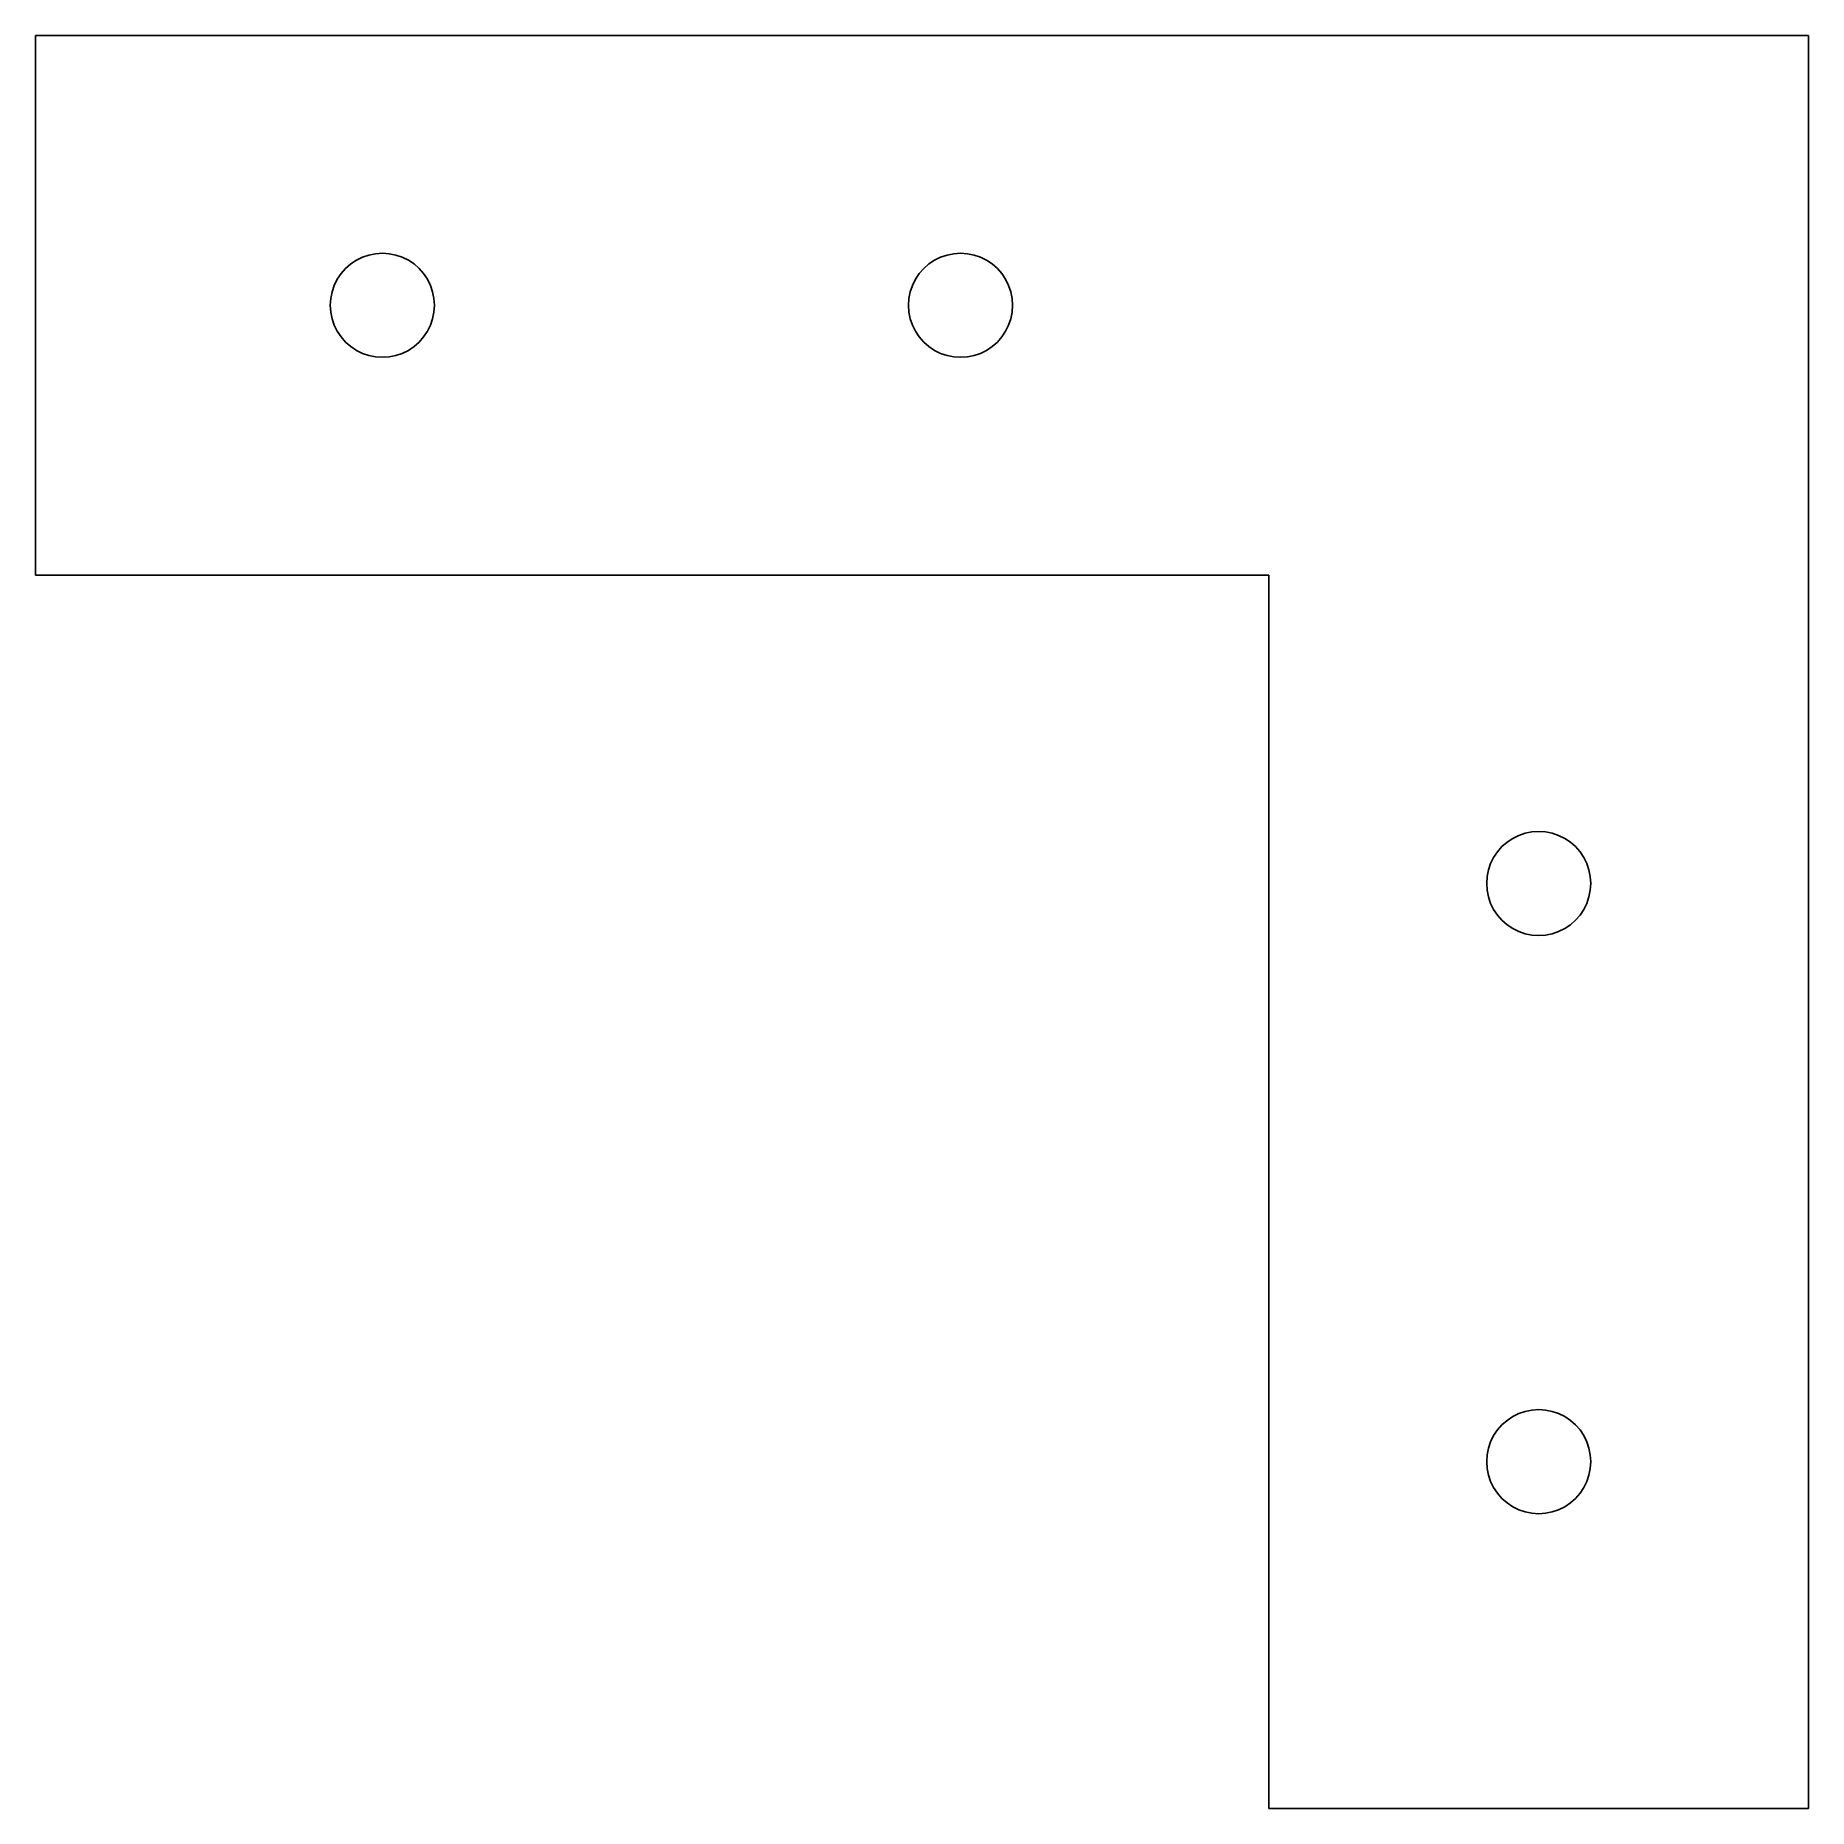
# Model space of a CAD drawing. Header units: metres. Extents: x -78 to 14, y -78 to 14.
import ezdxf

# ---------------------------------------------------------------- set-up
doc = ezdxf.new("R2010")
doc.units = ezdxf.units.M

msp = doc.modelspace()

# ---------------------------------------------------------------- linework, layer by layer
for p, q in [((14, 14), (-78, 14)), ((-78, 14), (-78, -14)), ((14, -78), (14, 14)), ((-62.142, 1.64365), (-61.9092, 1.90918)), ((-61.9092, 1.90918), (-61.6436, 2.14204)), ((-61.6436, 2.14204), (-61.35, 2.33826)), ((-61.35, 2.33826), (-61.0332, 2.49446)), ((-61.0332, 2.49446), (-60.6988, 2.60799)), ((-60.6988, 2.60799), (-60.3524, 2.6769)), ((-60.3524, 2.6769), (-60, 2.7)), ((-60, 2.7), (-59.6476, 2.6769)), ((-59.6476, 2.6769), (-59.3012, 2.60799)), ((-59.3012, 2.60799), (-58.9668, 2.49446)), ((-58.9668, 2.49446), (-58.65, 2.33826)), ((-58.65, 2.33826), (-58.3563, 2.14204)), ((-58.3563, 2.14204), (-58.0908, 1.90918)), ((-58.0908, 1.90918), (-57.8579, 1.64365)), ((-32.142, 1.64365), (-31.9092, 1.90918)), ((-31.9092, 1.90918), (-31.6436, 2.14204)), ((-31.6436, 2.14204), (-31.35, 2.33826)), ((-31.35, 2.33826), (-31.0332, 2.49446)), ((-31.0332, 2.49446), (-30.6988, 2.60799)), ((-30.6988, 2.60799), (-30.3524, 2.6769)), ((-30.3524, 2.6769), (-30, 2.7)), ((-30, 2.7), (-29.6476, 2.6769)), ((-29.6476, 2.6769), (-29.3012, 2.60799)), ((-29.3012, 2.60799), (-28.9668, 2.49446)), ((-28.9668, 2.49446), (-28.65, 2.33826)), ((-28.65, 2.33826), (-28.3563, 2.14204)), ((-28.3563, 2.14204), (-28.0908, 1.90918)), ((-28.0908, 1.90918), (-27.8579, 1.64365)), ((-62.608, 0.698807), (-62.4945, 1.03323)), ((-62.4945, 1.03323), (-62.3383, 1.34999)), ((-62.3383, 1.34999), (-62.142, 1.64365)), ((-57.8579, 1.64365), (-57.6617, 1.34999)), ((-57.6617, 1.34999), (-57.5055, 1.03323)), ((-57.5055, 1.03323), (-57.392, 0.698807)), ((-32.608, 0.698807), (-32.4945, 1.03323)), ((-32.4945, 1.03323), (-32.3383, 1.34999)), ((-32.3383, 1.34999), (-32.142, 1.64365)), ((-27.8579, 1.64365), (-27.6617, 1.34999)), ((-27.6617, 1.34999), (-27.5055, 1.03323)), ((-27.5055, 1.03323), (-27.392, 0.698807)), ((-62.7, 0), (-62.6769, 0.352417)), ((-62.6769, -0.352417), (-62.7, 0)), ((-62.6769, 0.352417), (-62.608, 0.698807)), ((-57.392, 0.698807), (-57.3231, 0.352417)), ((-57.3231, 0.352417), (-57.3, 0)), ((-57.3, 0), (-57.3231, -0.352417)), ((-32.7, 0), (-32.6769, 0.352417)), ((-32.6769, -0.352417), (-32.7, 0)), ((-32.6769, 0.352417), (-32.608, 0.698807)), ((-27.392, 0.698807), (-27.3231, 0.352417)), ((-27.3231, 0.352417), (-27.3, 0)), ((-27.3, 0), (-27.3231, -0.352417)), ((-62.608, -0.698807), (-62.6769, -0.352417)), ((-62.4945, -1.03323), (-62.608, -0.698807)), ((-57.392, -0.698807), (-57.5055, -1.03323)), ((-57.3231, -0.352417), (-57.392, -0.698807)), ((-32.608, -0.698807), (-32.6769, -0.352417)), ((-32.4945, -1.03323), (-32.608, -0.698807)), ((-27.392, -0.698807), (-27.5055, -1.03323)), ((-27.3231, -0.352417), (-27.392, -0.698807)), ((-62.3383, -1.34999), (-62.4945, -1.03323)), ((-62.142, -1.64365), (-62.3383, -1.34999)), ((-61.9092, -1.90918), (-62.142, -1.64365)), ((-57.8579, -1.64365), (-58.0908, -1.90918)), ((-57.6617, -1.34999), (-57.8579, -1.64365)), ((-57.5055, -1.03323), (-57.6617, -1.34999)), ((-32.3383, -1.34999), (-32.4945, -1.03323)), ((-32.142, -1.64365), (-32.3383, -1.34999)), ((-31.9092, -1.90918), (-32.142, -1.64365)), ((-27.8579, -1.64365), (-28.0908, -1.90918)), ((-27.6617, -1.34999), (-27.8579, -1.64365)), ((-27.5055, -1.03323), (-27.6617, -1.34999)), ((-61.6436, -2.14204), (-61.9092, -1.90918)), ((-61.35, -2.33826), (-61.6436, -2.14204)), ((-61.0332, -2.49446), (-61.35, -2.33826)), ((-60.6988, -2.60799), (-61.0332, -2.49446)), ((-60.3524, -2.6769), (-60.6988, -2.60799)), ((-60, -2.7), (-60.3524, -2.6769)), ((-59.6476, -2.6769), (-60, -2.7)), ((-59.3012, -2.60799), (-59.6476, -2.6769)), ((-58.9668, -2.49446), (-59.3012, -2.60799)), ((-58.65, -2.33826), (-58.9668, -2.49446)), ((-58.3563, -2.14204), (-58.65, -2.33826)), ((-58.0908, -1.90918), (-58.3563, -2.14204)), ((-31.6436, -2.14204), (-31.9092, -1.90918)), ((-31.35, -2.33826), (-31.6436, -2.14204)), ((-31.0332, -2.49446), (-31.35, -2.33826)), ((-30.6988, -2.60799), (-31.0332, -2.49446)), ((-30.3524, -2.6769), (-30.6988, -2.60799)), ((-30, -2.7), (-30.3524, -2.6769)), ((-29.6476, -2.6769), (-30, -2.7)), ((-29.3012, -2.60799), (-29.6476, -2.6769)), ((-28.9668, -2.49446), (-29.3012, -2.60799)), ((-28.65, -2.33826), (-28.9668, -2.49446)), ((-28.3563, -2.14204), (-28.65, -2.33826)), ((-28.0908, -1.90918), (-28.3563, -2.14204)), ((-78, -14), (-14, -14)), ((-14, -14), (-14, -78)), ((-1.34999, -27.6617), (-1.03323, -27.5055)), ((-1.03323, -27.5055), (-0.698807, -27.392)), ((-0.698807, -27.392), (-0.352417, -27.3231)), ((-0.352417, -27.3231), (0, -27.3)), ((0, -27.3), (0.352417, -27.3231)), ((0.352417, -27.3231), (0.698807, -27.392)), ((0.698807, -27.392), (1.03323, -27.5055)), ((1.03323, -27.5055), (1.34999, -27.6617)), ((-2.33826, -28.65), (-2.14204, -28.3563)), ((-2.14204, -28.3563), (-1.90918, -28.0908)), ((-1.90918, -28.0908), (-1.64365, -27.8579)), ((-1.64365, -27.8579), (-1.34999, -27.6617)), ((1.34999, -27.6617), (1.64365, -27.8579)), ((1.64365, -27.8579), (1.90918, -28.0908)), ((1.90918, -28.0908), (2.14204, -28.3563)), ((2.14204, -28.3563), (2.33826, -28.65)), ((-2.6769, -29.6476), (-2.60799, -29.3012)), ((-2.60799, -29.3012), (-2.49446, -28.9668)), ((-2.49446, -28.9668), (-2.33826, -28.65)), ((2.33826, -28.65), (2.49446, -28.9668)), ((2.49446, -28.9668), (2.60799, -29.3012)), ((2.60799, -29.3012), (2.6769, -29.6476)), ((-2.7, -30), (-2.6769, -29.6476)), ((-2.6769, -30.3524), (-2.7, -30)), ((-2.60799, -30.6988), (-2.6769, -30.3524)), ((2.6769, -30.3524), (2.60799, -30.6988)), ((2.6769, -29.6476), (2.7, -30)), ((2.7, -30), (2.6769, -30.3524)), ((-2.49446, -31.0332), (-2.60799, -30.6988)), ((-2.33826, -31.35), (-2.49446, -31.0332)), ((2.49446, -31.0332), (2.33826, -31.35)), ((2.60799, -30.6988), (2.49446, -31.0332)), ((-2.14204, -31.6436), (-2.33826, -31.35)), ((-1.90918, -31.9092), (-2.14204, -31.6436)), ((-1.64365, -32.142), (-1.90918, -31.9092)), ((-1.34999, -32.3383), (-1.64365, -32.142)), ((1.64365, -32.142), (1.34999, -32.3383)), ((1.90918, -31.9092), (1.64365, -32.142)), ((2.14204, -31.6436), (1.90918, -31.9092)), ((2.33826, -31.35), (2.14204, -31.6436)), ((-1.03323, -32.4945), (-1.34999, -32.3383)), ((-0.698807, -32.608), (-1.03323, -32.4945)), ((-0.352417, -32.6769), (-0.698807, -32.608)), ((0, -32.7), (-0.352417, -32.6769)), ((0.352417, -32.6769), (0, -32.7)), ((0.698807, -32.608), (0.352417, -32.6769)), ((1.03323, -32.4945), (0.698807, -32.608)), ((1.34999, -32.3383), (1.03323, -32.4945)), ((-1.90918, -58.0908), (-1.64365, -57.8579)), ((-1.64365, -57.8579), (-1.34999, -57.6617)), ((-1.34999, -57.6617), (-1.03323, -57.5055)), ((-1.03323, -57.5055), (-0.698807, -57.392)), ((-0.698807, -57.392), (-0.352417, -57.3231)), ((-0.352417, -57.3231), (0, -57.3)), ((0, -57.3), (0.352417, -57.3231)), ((0.352417, -57.3231), (0.698807, -57.392)), ((0.698807, -57.392), (1.03323, -57.5055)), ((1.03323, -57.5055), (1.34999, -57.6617)), ((1.34999, -57.6617), (1.64365, -57.8579)), ((1.64365, -57.8579), (1.90918, -58.0908)), ((-2.49446, -58.9668), (-2.33826, -58.65)), ((-2.33826, -58.65), (-2.14204, -58.3563)), ((-2.14204, -58.3563), (-1.90918, -58.0908)), ((1.90918, -58.0908), (2.14204, -58.3563)), ((2.14204, -58.3563), (2.33826, -58.65)), ((2.33826, -58.65), (2.49446, -58.9668)), ((-2.7, -60), (-2.6769, -59.6476)), ((-2.6769, -59.6476), (-2.60799, -59.3012)), ((-2.60799, -59.3012), (-2.49446, -58.9668)), ((2.49446, -58.9668), (2.60799, -59.3012)), ((2.60799, -59.3012), (2.6769, -59.6476)), ((2.6769, -59.6476), (2.7, -60)), ((-2.6769, -60.3524), (-2.7, -60)), ((-2.60799, -60.6988), (-2.6769, -60.3524)), ((-2.49446, -61.0332), (-2.60799, -60.6988)), ((2.60799, -60.6988), (2.49446, -61.0332)), ((2.6769, -60.3524), (2.60799, -60.6988)), ((2.7, -60), (2.6769, -60.3524)), ((-2.33826, -61.35), (-2.49446, -61.0332)), ((-2.14204, -61.6436), (-2.33826, -61.35)), ((2.33826, -61.35), (2.14204, -61.6436)), ((2.49446, -61.0332), (2.33826, -61.35)), ((-1.90918, -61.9092), (-2.14204, -61.6436)), ((-1.64365, -62.142), (-1.90918, -61.9092)), ((-1.34999, -62.3383), (-1.64365, -62.142)), ((-1.03323, -62.4945), (-1.34999, -62.3383)), ((-0.698807, -62.608), (-1.03323, -62.4945)), ((1.03323, -62.4945), (0.698807, -62.608)), ((1.34999, -62.3383), (1.03323, -62.4945)), ((1.64365, -62.142), (1.34999, -62.3383)), ((1.90918, -61.9092), (1.64365, -62.142)), ((2.14204, -61.6436), (1.90918, -61.9092)), ((-0.352417, -62.6769), (-0.698807, -62.608)), ((0, -62.7), (-0.352417, -62.6769)), ((0.352417, -62.6769), (0, -62.7)), ((0.698807, -62.608), (0.352417, -62.6769)), ((-14, -78), (14, -78))]:
    msp.add_line(p, q)

doc.saveas('drawing.dxf')
